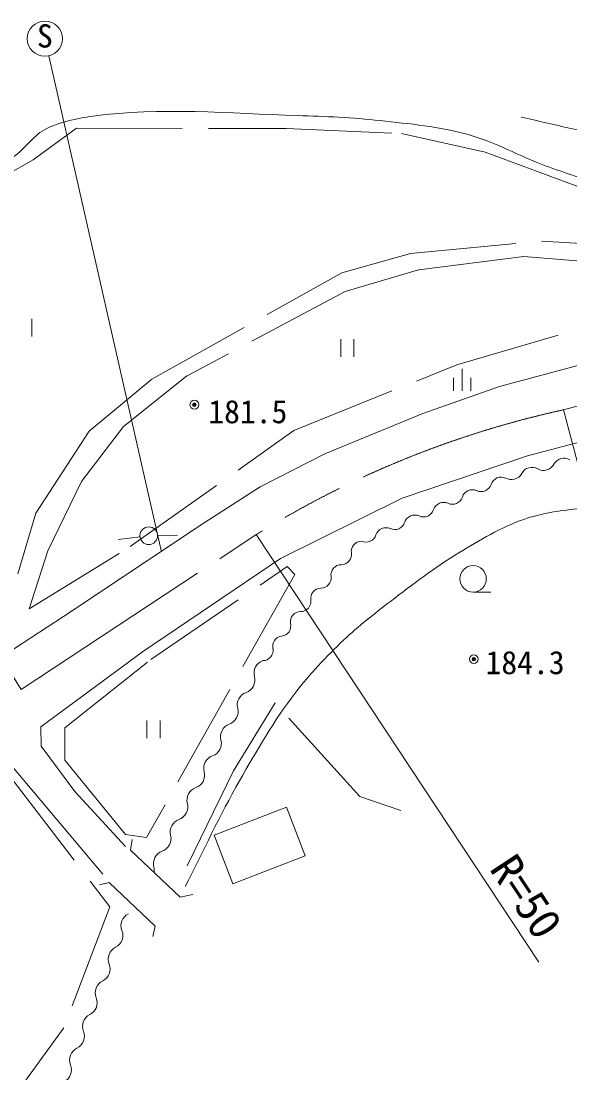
# Model space of a CAD drawing. Units: millimetres, scale not verified. Extents: x 40000 to 680000, y 20000 to 380000.
# Drawn here: x 298510 to 329673, y 265461 to 325130 of the extents above; entities that cross this region are included whole.
import ezdxf
from ezdxf.enums import TextEntityAlignment as Align

# ---------------------------------------------------------------- set-up
doc = ezdxf.new("R2010")
doc.units = ezdxf.units.MM
doc.header["$LTSCALE"] = 1000
doc.header["$PDMODE"] = 32
doc.header["$PDSIZE"] = 500
doc.linetypes.add('CHAIN', pattern=[18.5, 12, -1.5, 3.5, -1.5])
doc.linetypes.add('DASHED', pattern=[7.5, 6, -1.5])
for name, color, linetype, lineweight in [('M-BGD', 7, 'Continuous', 13), ('M-BGD-EXST', 7, 'Continuous', 13), ('M-BMK', 2, 'CHAIN', 13), ('M-STR-HTXT', 7, 'Continuous', 13)]:
    doc.layers.add(name, color=color, linetype=linetype, lineweight=lineweight)
doc.styles.add('ＭＳ ゴシック', font='')
doc.styles.get('ＭＳ ゴシック').set_extended_font_data('MS Gothic')

msp = doc.modelspace()

# ---------------------------------------------------------------- linework, layer by layer
at = {"layer": 'M-BGD', "linetype": 'DASHED'}
for p, q in [((299197, 317266), (301658, 319048)), ((301658, 319048), (313566, 319034)), ((313566, 319034), (320100, 318751)), ((320100, 318751), (324851, 317691)), ((324851, 317691), (330905, 315447)), ((297669, 316390), (299197, 317266)), ((320623, 311950), (328047, 312650)), ((328047, 312650), (335154, 312205)), ((316719, 310847), (320623, 311950)), ((327051, 311772), (321069, 311008)), ((331322, 311432), (327051, 311772)), ((321069, 311008), (316911, 309792)), ((305935, 304815), (316719, 310847)), ((316911, 309792), (307902, 304983)), ((323247, 305634), (329922, 307586)), ((313998, 301900), (323247, 305634)), ((307902, 304983), (304324, 302127)), ((302372, 301860), (305935, 304815)), ((304324, 302127), (301948, 299015)), ((299345, 297221), (302372, 301860)), ((304706, 295324), (313998, 301900)), ((301948, 299015), (300025, 295084)), ((298327, 293770), (299345, 297221)), ((298964, 291788), (304706, 295324)), ((300025, 295084), (298964, 291788)), ((305879, 288917), (313616, 294182)), ((313616, 294182), (314045, 293739)), ((314045, 293739), (305637, 278810)), ((300990, 285036), (305879, 288917)), ((312934, 286456), (310570, 282601)), ((317742, 281137), (312934, 286456)), ((300990, 283209), (300990, 285036)), ((304442, 278978), (300990, 283209)), ((297884, 282300), (303545, 274886)), ((310570, 282601), (307387, 276047)), ((320080, 280358), (317742, 281137)), ((304442, 278978), (305637, 278810)), ((303545, 274886), (300946, 268016)), ((300946, 268016), (297421, 263201))]:
    msp.add_line(p, q, dxfattribs=at)
at = {"layer": 'M-BGD'}
for p, q in [((325663, 304404), (330123, 305592)), ((344778, 305156), (327270, 300462)), ((321317, 302876), (325663, 304404)), ((315763, 300585), (321317, 302876)), ((312086, 298699), (315763, 300585)), ((327270, 300462), (320138, 298064)), ((308902, 296661), (312086, 298699)), ((320138, 298064), (313248, 294639)), ((300921, 291351), (308902, 296661)), ((313248, 294639), (305410, 289341)), ((293492, 286508), (300921, 291351)), ((305410, 289341), (299628, 285090)), ((299628, 285090), (299648, 284002)), ((303154, 276743), (297311, 283653)), ((299648, 284002), (301562, 281423)), ((301562, 281423), (304443, 278300)), ((313588, 280535), (309483, 278959)), ((314649, 277773), (313588, 280535)), ((304810, 278703), (304720, 278106)), ((309483, 278959), (310543, 276197)), ((304720, 278106), (307544, 275432)), ((314649, 277773), (310543, 276197)), ((303508, 276258), (302970, 276138)), ((306122, 273780), (303508, 276258)), ((307544, 275432), (308266, 275581)), ((305991, 273201), (306122, 273780))]:
    msp.add_line(p, q, dxfattribs=at)
for centre, radius, start, end in [((329343, 299671), 664, 60.20741, 151.54985), ((327516, 299151), 664, 60.20741, 151.54985), ((328176, 300303), 664, 240.20741, 331.54985), ((325769, 298663), 598, 65.42188, 161.92568), ((326348, 299784), 664, 240.20741, 331.54985), ((324133, 297946), 598, 65.42188, 161.92568), ((324631, 299035), 598, 245.42188, 341.92568), ((322497, 297229), 598, 65.42188, 161.92568), ((322995, 298317), 598, 245.42188, 341.92568), ((321359, 297600), 598, 245.42188, 341.92568), ((319724, 296883), 598, 245.42188, 341.92568), ((320862, 296511), 598, 65.42188, 161.92568), ((318088, 296166), 598, 245.42188, 341.92568), ((319226, 295794), 598, 65.42188, 161.92568), ((317841, 295037), 584, 90.1875, 187.98373), ((316685, 294875), 584, 270.1875, 7.98373), ((316688, 293708), 584, 90.1875, 187.98373), ((315532, 293546), 584, 270.1875, 7.98373), ((315536, 292378), 584, 90.1875, 187.98373), ((314380, 292216), 584, 270.1875, 7.98373), ((314384, 291048), 584, 90.1875, 187.98373), ((313241, 290820), 584, 276.79472, 14.59094), ((313379, 289661), 584, 96.79472, 194.59094), ((312236, 289433), 584, 270.1875, 7.98373), ((312484, 288142), 748, 109.26354, 195.02146), ((311039, 287754), 748, 289.26354, 15.02146), ((311532, 286341), 748, 109.26354, 195.02146), ((310087, 285953), 748, 289.26354, 15.02146), ((310581, 284540), 748, 109.26354, 195.02146), ((309135, 284152), 748, 289.26354, 15.02146), ((309629, 282739), 748, 109.26354, 195.02146), ((308183, 282351), 748, 289.26354, 15.02146), ((308677, 280938), 748, 109.26354, 195.02146), ((307231, 280550), 748, 289.26354, 15.02146), ((307725, 279137), 748, 109.26354, 195.02146), ((306279, 278749), 748, 289.26354, 15.02146), ((306773, 277336), 748, 109.26354, 195.02146), ((305327, 276948), 748, 351.04752, 15.02146), ((304936, 273820), 751, 116.24696, 201.87296), ((303543, 273261), 751, 296.24696, 21.87296), ((304207, 271914), 751, 116.24696, 201.87296), ((302814, 271355), 751, 296.24696, 21.87296), ((303478, 270008), 751, 116.24696, 201.87296), ((302084, 269449), 751, 296.24696, 21.87296), ((302748, 268102), 751, 116.24696, 201.87296), ((301355, 267543), 751, 296.24696, 21.87296), ((302019, 266196), 751, 116.24696, 201.87296), ((300626, 265637), 751, 296.24696, 21.87296)]:
    msp.add_arc(centre, radius, start, end, dxfattribs=at)
for points, knots in [([(262273, 281789), (265785, 281977), (269302, 282090), (272810, 282353), (274347, 282469), (275899, 282511), (277413, 282799), (278822, 283067), (280229, 283426), (281550, 283987), (282226, 284274), (283092, 284453), (283459, 285090), (283865, 285794), (283425, 286717), (283459, 287529), (283537, 289401), (283881, 291257), (283926, 293130), (283978, 295330), (283440, 297541), (283692, 299727), (283828, 300907), (284269, 302032), (284626, 303164), (285210, 305020), (285843, 306865), (286599, 308659), (287465, 310716), (288448, 312728), (289526, 314683), (289992, 315529), (290357, 316476), (291054, 317144), (291563, 317633), (292198, 318101), (292899, 318184), (293513, 318256), (294087, 317843), (294681, 317674), (295388, 317475), (296068, 317093), (296803, 317080), (297193, 317074), (297593, 317180), (297941, 317356), (298684, 317733), (299114, 318579), (299850, 318968), (300689, 319412), (301654, 319602), (302594, 319732), (306431, 320263), (310343, 319883), (314216, 319771), (315777, 319726), (317340, 319655), (318893, 319485), (320569, 319300), (322264, 319140), (323889, 318689), (325421, 318265), (326821, 317459), (328312, 316907), (329367, 316517), (330443, 316187), (331509, 315827)], [0, 0, 0, 0, 1, 1, 1, 2, 2, 2, 3, 3, 3, 4, 4, 4, 5, 5, 5, 6, 6, 6, 7, 7, 7, 8, 8, 8, 9, 9, 9, 10, 10, 10, 11, 11, 11, 12, 12, 12, 13, 13, 13, 14, 14, 14, 15, 15, 15, 16, 16, 16, 17, 17, 17, 18, 18, 18, 19, 19, 19, 20, 20, 20, 21, 21, 21, 22, 22, 22, 22]), ([(345992, 320197), (344992, 320070), (343988, 319974), (342993, 319815), (341021, 319501), (339081, 319000), (337110, 318684), (336503, 318587), (335894, 318489), (335280, 318448), (334484, 318396), (333681, 318365), (332886, 318439), (331815, 318538), (330770, 318822), (329718, 319042), (328778, 319239), (327846, 319470), (326910, 319683)], [0, 0, 0, 0, 1, 1, 1, 2, 2, 2, 3, 3, 3, 4, 4, 4, 5, 5, 5, 6, 6, 6, 6]), ([(307821, 276029), (308851, 278030), (309791, 280080), (310910, 282032), (311886, 283735), (312874, 285444), (314067, 287002), (314893, 288081), (315834, 289075), (316820, 290011), (317657, 290806), (318577, 291511), (319493, 292213), (320749, 293176), (322009, 294145), (323361, 294967), (324544, 295685), (325748, 296407), (327055, 296861), (328020, 297196), (329045, 297364), (330063, 297452), (331438, 297570), (332825, 297258), (334200, 297358), (335115, 297424), (335997, 297797), (336913, 297814), (337473, 297825), (338069, 297830), (338579, 297599), (339210, 297314), (339450, 296281), (340141, 296230), (340724, 296187), (341150, 296824), (341614, 297179), (342249, 297664), (342763, 298294), (343396, 298782), (344224, 299420), (345088, 300025), (346019, 300501), (346497, 300746), (347022, 300885), (347523, 301077)], [0, 0, 0, 0, 1, 1, 1, 2, 2, 2, 3, 3, 3, 4, 4, 4, 5, 5, 5, 6, 6, 6, 7, 7, 7, 8, 8, 8, 9, 9, 9, 10, 10, 10, 11, 11, 11, 12, 12, 12, 13, 13, 13, 14, 14, 14, 15, 15, 15, 15])]:
    msp.add_open_spline(points, degree=3, knots=knots, dxfattribs=at)
at = {"layer": 'M-BGD-EXST'}
for p, q in [((300086, 323155), (306473, 295104)), ((299115, 308240), (299115, 307240)), ((316656, 307084), (316656, 306084)), ((317406, 307084), (317406, 306084)), ((323554, 305399), (323554, 304149)), ((323054, 304899), (323054, 304149)), ((324054, 304899), (324054, 304149)), ((306262, 295945), (307385, 295969)), ((305266, 295872), (304019, 295714)), ((324172, 292740), (325172, 292740)), ((305659, 285457), (305659, 284457)), ((306409, 285457), (306409, 284457))]:
    msp.add_line(p, q, dxfattribs=at)
for centre, radius in [((299864, 324130), 1000), ((308352, 303367), 100), ((308352, 303367), 60), ((305762, 295935), 500), ((324172, 293490), 750), ((324214, 288934), 100), ((324214, 288934), 60)]:
    msp.add_circle(centre, radius, dxfattribs=at)
for p in [(308352, 303367), (324214, 288934)]:
    msp.add_point(p, dxfattribs=at)
at = {"layer": 'M-BMK'}
for p, q in [((329299, 303076), (360164, 311401)), ((298510, 287211), (311868, 295999))]:
    msp.add_line(p, q, dxfattribs=at)
msp.add_arc((341190, 248780), 55582, 102.35241, 121.83961, dxfattribs=at)
at = {"layer": 'M-STR-HTXT'}
for p, q in [((298510, 287211), (282499, 312737)), ((336995, 274065), (329299, 303076)), ((311868, 295999), (327902, 271745))]:
    msp.add_line(p, q, dxfattribs=at)

# ---------------------------------------------------------------- texts
at = {"layer": 'M-BGD-EXST', "style": 'ＭＳ ゴシック'}
msp.add_text('S', height=1320, dxfattribs=at).set_placement((299864, 323230), align=Align.BOTTOM_CENTER)
for s, p in [('181.5', (311386, 302974)), ('184.3', (327124, 288741))]:
    msp.add_text(s, height=1320, dxfattribs=at).set_placement(p, align=Align.MIDDLE_CENTER)
at = {"layer": 'M-STR-HTXT', "style": 'ＭＳ ゴシック'}
msp.add_text('R=50', height=1833, rotation=303.469, dxfattribs=at).set_placement((324599, 276742), align=Align.BOTTOM_LEFT)

doc.saveas('drawing.dxf')
